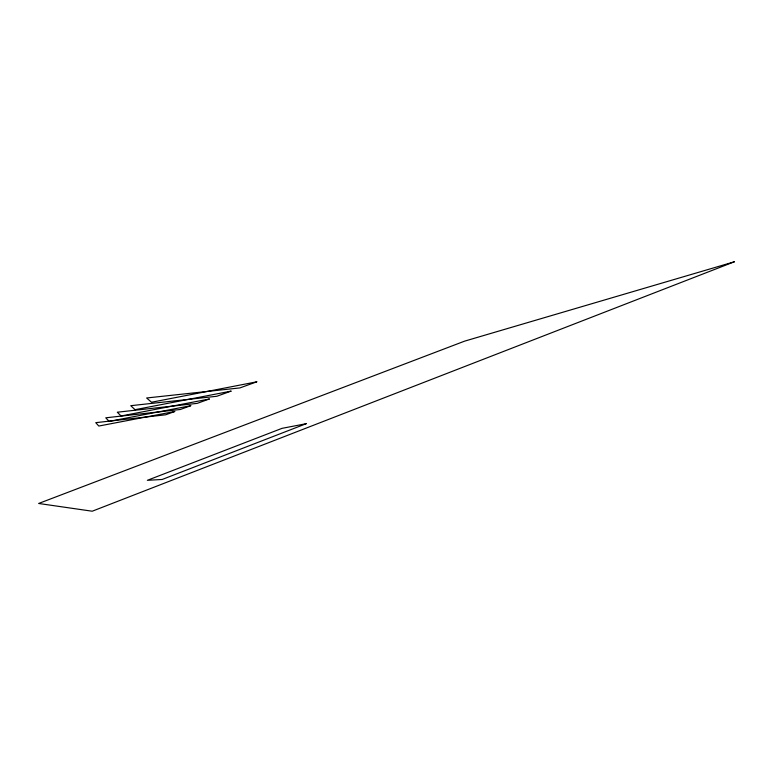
<?xml version="1.0" encoding="UTF-8"?>
<svg xmlns="http://www.w3.org/2000/svg" width="773" height="773" viewBox="0 0 773 773"><rect width="100%" height="100%" fill="white"/><g stroke="black" fill="none" stroke-linecap="round" stroke-linejoin="round"><path stroke-width="1.16" d="M306.195 423.701L162.166 479.473L147.353 480.313L282.01 428.348L306.195 423.701M734.35 261.786L92.219 511.214L38.65 503.474L464.612 341.144L734.35 261.786M174.727 411.516L165.625 414.801L95.746 422.667L98.789 426.049L174.727 411.516M190.757 405.709L180.322 409.487L105.756 417.807L109.138 421.382L190.757 405.709M209.309 398.994L197.212 403.371L117.303 412.212L121.09 415.99L209.309 398.994M231.021 391.138L216.836 396.269L130.753 405.69L135.033 409.69L231.021 391.138M256.771 381.823L239.91 387.92L146.619 397.989L151.527 402.25L256.771 381.823"/></g></svg>
